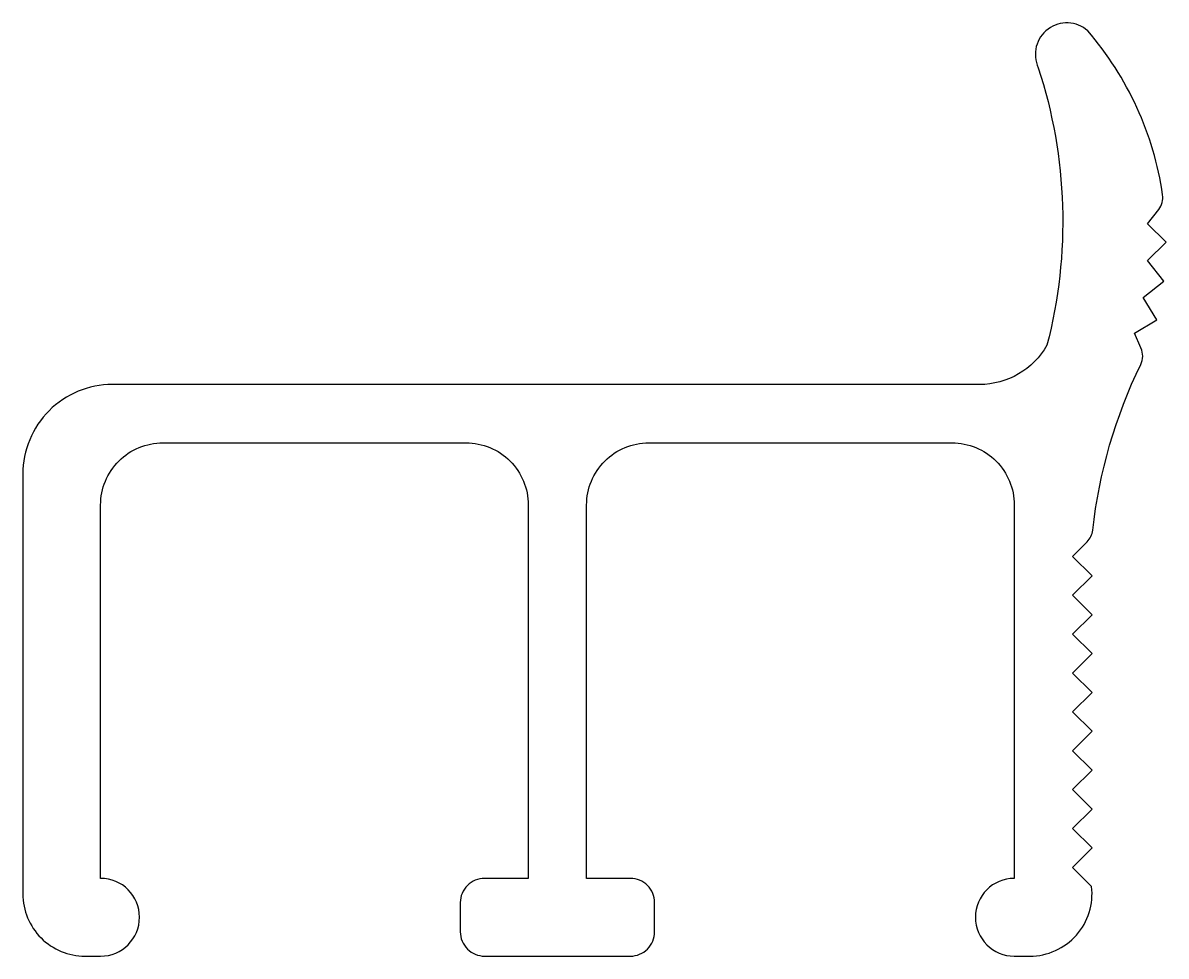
# Model space of a CAD drawing. Extents: x 941.6 to 971, y 795.5 to 819.5.
import ezdxf

# ---------------------------------------------------------------- set-up
doc = ezdxf.new("R2010")
doc.units = 0
doc.layers.add('ANA', color=220, linetype='CONTINUOUS')

msp = doc.modelspace()

# ---------------------------------------------------------------- linework, layer by layer
at = {"layer": 'ANA'}
msp.add_lwpolyline([(968.578, 798.774), (969.078, 799.274), (968.578, 799.774), (969.078, 800.274), (968.578, 800.774), (969.078, 801.274), (968.578, 801.774), (969.078, 802.274), (968.578, 802.774), (969.078, 803.274), (968.578, 803.774), (969.078, 804.274), (968.578, 804.774), (969.078, 805.274), (968.578, 805.774), (968.953, 806.149, 0.170085), (969.096, 806.447, -0.085498), (970.331, 810.708, 0.222458), (970.337, 811.132), (970.167, 811.511), (970.742, 811.858), (970.394, 812.434), (970.924, 812.848), (970.509, 813.378), (970.984, 813.853), (970.509, 814.329), (970.794, 814.692, 0.205703), (970.895, 815.073, 0.141771), (968.969, 819.288, 0.814463), (967.696, 818.341, -0.143014), (967.92, 811.202, -0.269349), (966.183, 810.193), (943.878, 810.193, 0.414214), (941.578, 807.893), (941.578, 797.093, 0.414214), (943.178, 795.493), (943.578, 795.493, 1), (943.578, 797.493), (943.578, 807.093, -0.414214), (945.178, 808.693), (952.978, 808.693, -0.414214), (954.578, 807.093), (954.578, 797.493), (953.453, 797.493, 0.414214), (952.828, 796.868), (952.828, 796.118, 0.414214), (953.453, 795.493), (957.203, 795.493, 0.414214), (957.828, 796.118), (957.828, 796.868, 0.414214), (957.203, 797.493), (956.078, 797.493), (956.078, 807.093, -0.414214), (957.678, 808.693), (965.478, 808.693, -0.414214), (967.078, 807.093), (967.078, 797.493), (967.078, 797.493, 1), (967.078, 795.493), (967.478, 795.493, 0.449999), (969.066, 797.286), (968.578, 797.774), (969.078, 798.274)], format="xyb", close=True, dxfattribs=at)

doc.saveas('drawing.dxf')
